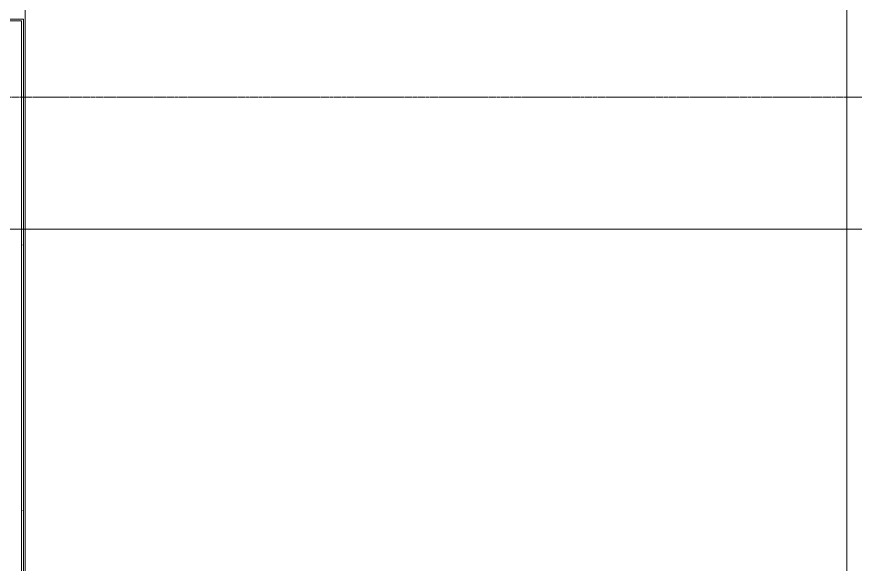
# Model space of a CAD drawing. Header units: inches. Extents: x 21035 to 27089, y -23277 to -20247.
# Drawn here: x 24244 to 24533.3, y -22704.2 to -22515.3 of the extents above; entities that cross this region are included whole.
import ezdxf

# ---------------------------------------------------------------- set-up
doc = ezdxf.new("R2010")
doc.units = ezdxf.units.IN
doc.header["$MEASUREMENT"] = 0
doc.linetypes.add('Grid Line 1_2_', pattern=[0.875, 0.5, -0.125, 0.125, -0.125])
for name, color, linetype, lineweight in [('A-WALL', 113, 'Continuous', 13), ('A-WALL-PATT', 111, 'Continuous', 25), ('G-ANNO-SYMB', 111, 'Continuous', 9), ('I-WALL', 2, 'Continuous', 13), ('S-BEAM', 12, 'Continuous', 13), ('S-GRID', 1, 'Continuous', 9)]:
    doc.layers.add(name, color=color, linetype=linetype, lineweight=lineweight)
pattern_1 = [(0, (0, 0), (61.44, 15.36), [2.534, -43.546, 2.534, -43.546, -245.76]), (0, (0, 0), (61.44, 15.36), [-92.16, 2.534, -89.626, 2.534, -43.546, -107.52]), (0, (0, 0), (61.44, 15.36), [-230.4, 2.534, -28.186, 2.534, -74.266]), (120, (23.04, 7.68), (-44.02215, 45.528601), [2.534, -43.546, 2.534, -43.546, -245.76]), (120, (23.04, 7.68), (-44.02215, 45.528601), [-92.16, 2.534, -89.626, 2.534, -43.546, -107.52]), (120, (23.04, 7.68), (-44.02215, 45.528601), [-230.4, 2.534, -28.186, 2.534, -74.266]), (240, (30.72, 38.4), (-17.41785, -60.888601), [2.534, -43.546, 2.534, -43.546, -245.76]), (240, (30.72, 38.4), (-17.41785, -60.888601), [-92.16, 2.534, -89.626, 2.534, -43.546, -107.52]), (240, (30.72, 38.4), (-17.41785, -60.888601), [-230.4, 2.534, -28.186, 2.534, -74.266])]

# ---------------------------------------------------------------- blocks, each defined once
blk = doc.blocks.new('W-Wide Flange - 1_-3_ deep-V9-RCP - First Floor')
at = {"layer": 'S-BEAM', "color": 8, "lineweight": 9}
blk.add_line((24246.89, -22777.93), (24246.89, -22370.3), dxfattribs=at)
blk = doc.blocks.new('W-Wide Flange - 1_-3_ deep-1401279-RCP - First Floor')
at = {"layer": 'S-BEAM', "color": 8, "lineweight": 9}
blk.add_line((23082.89, -22777.93), (23082.89, -22370.3), dxfattribs=at)

msp = doc.modelspace()

# ---------------------------------------------------------------- hatches: boundary and pattern name
at = {"layer": 'A-WALL-PATT', "lineweight": 9}
h = msp.add_hatch(dxfattribs=at)
h.set_pattern_fill('FP_10', color=8, style=0, pattern_type=2)
h.set_pattern_definition(pattern_1)
h.paths.add_polyline_path([(24246.26523, -22685.30281), (24246.26523, -22516.11531), (24245.64023, -22516.11531), (24245.64023, -22685.30281)], flags=0)
h = msp.add_hatch(dxfattribs=at)
h.set_pattern_fill('FP_10', color=8, style=0, pattern_type=2)
h.set_pattern_definition(pattern_1)
h.paths.add_polyline_path([(24245.64023, -22772.05281), (24246.26523, -22772.05281), (24246.26523, -22685.30281), (24245.64023, -22685.30763), (24245.64023, -22771.42781)], flags=0)

# ---------------------------------------------------------------- linework, layer by layer
at = {"layer": 'A-WALL', "color": 7}
for p, q in [((24245.64023, -22516.74031), (24133.51523, -22516.74031)), ((24245.64023, -22771.42781), (24245.64023, -22516.74031))]:
    msp.add_line(p, q, dxfattribs=at)
at = {"layer": 'G-ANNO-SYMB'}
msp.add_line((26409.52721, -22588.63029), (21852.53251, -22588.63029), dxfattribs=at)
at = {"layer": 'I-WALL', "color": 7}
for p, q in [((24132.89023, -22516.11531), (24246.26523, -22516.11531)), ((24246.26523, -22516.11531), (24246.26523, -22772.05281))]:
    msp.add_line(p, q, dxfattribs=at)
at = {"layer": 'S-GRID', "linetype": 'Grid Line 1_2_'}
msp.add_line((26557.32365, -22543.05281), (21678.63847, -22543.05281), dxfattribs=at)
msp.add_line((26557.32365, -22543.05281), (21678.63847, -22543.05281), dxfattribs=at)

# ---------------------------------------------------------------- block references
at = {"layer": 'S-BEAM', "color": 8, "lineweight": 9}
for name, p in [('W-Wide Flange - 1_-3_ deep-V9-RCP - First Floor', (0, 0)), ('W-Wide Flange - 1_-3_ deep-1401279-RCP - First Floor', (1447.5, 0))]:
    msp.add_blockref(name, p, dxfattribs=at)

doc.saveas('drawing.dxf')
